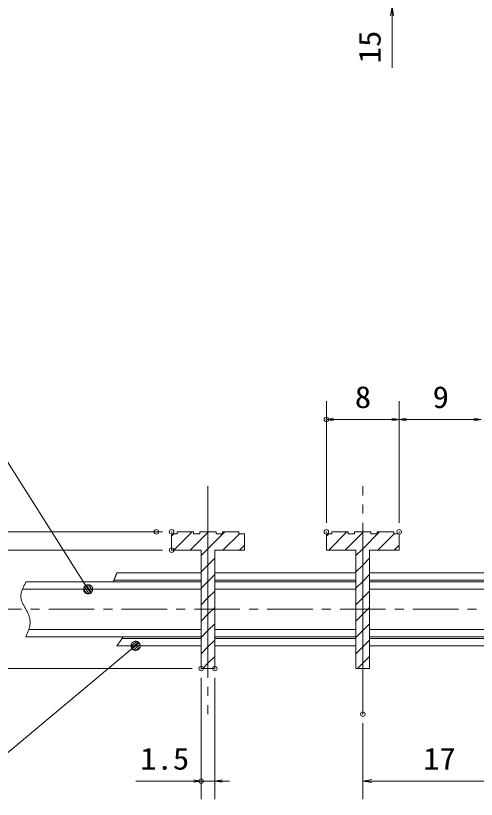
# Model space of a CAD drawing. Units: millimetres, scale not verified. Extents: x -1050 to 1050, y -742 to 742.
# Drawn here: x -771.1 to -518.1, y -423.1 to 7 of the extents above; entities that cross this region are included whole.
import ezdxf
from ezdxf.enums import TextEntityAlignment as Align

# ---------------------------------------------------------------- set-up
doc = ezdxf.new("R2010")
doc.units = ezdxf.units.MM
doc.header["$LTSCALE"] = 5
doc.header["$PDMODE"] = 32
doc.header["$PDSIZE"] = 2.5
doc.linetypes.add('CHAIN1', pattern=[8, 5, -1, 1, -1])
doc.linetypes.add('DOUBLE_CHAIN1', pattern=[8.8, 5, -1, 0.6, -0.6, 0.6, -1])
for name, color, linetype, lineweight in [('0-1_寸法注釈', 2, 'Continuous', 9), ('0-2_ハッチング', 4, 'Continuous', 9), ('0-3_想像線', 134, 'DOUBLE_CHAIN1', 9), ('0-4_0', 2, 'Continuous', 9), ('0-5_DEFPOINTS', 134, 'Continuous', 9), ('0-7_蓋', 5, 'Continuous', 9), ('0-9_中心線', 6, 'CHAIN1', 9)]:
    doc.layers.add(name, color=color, linetype=linetype, lineweight=lineweight)
doc.styles.add('ＭＳ ゴシック', font='')
doc.styles.get('ＭＳ ゴシック').set_extended_font_data('MS Gothic')

# ---------------------------------------------------------------- blocks, each defined once
blk = doc.blocks.new('_OPEN')
at = {"layer": '0-4_0'}
blk.add_line((0, 0), (-5, 0), dxfattribs=at)
blk.add_lwpolyline([(-5, 0.833), (0, 0), (-5, -0.833)], dxfattribs=at)
blk = doc.blocks.new('_Dot')
at = {"layer": '0-4_0'}
for p, q in [((-2.5, 0), (-5, 0)), ((2.445, 0.5), (-2.445, 0.5)), ((1.997, 1.5), (-1.997, 1.5)), ((2.289, -0.995), (-2.289, -0.995)), ((1.499, -1.995), (-1.499, -1.995))]:
    blk.add_line(p, q, dxfattribs=at)
for points in [[(2.5, 0), (2.48, 0.313), (2.421, 0.622), (2.324, 0.92), (2.191, 1.204), (2.023, 1.469), (1.822, 1.711), (1.594, 1.926), (1.34, 2.111), (1.064, 2.262), (0.773, 2.378), (0.468, 2.456), (0.157, 2.495), (-0.157, 2.495), (-0.468, 2.456), (-0.773, 2.378), (-1.064, 2.262), (-1.34, 2.111), (-1.594, 1.926), (-1.822, 1.711), (-2.023, 1.469), (-2.191, 1.204), (-2.324, 0.92), (-2.421, 0.622), (-2.48, 0.313), (-2.5, 0), (0, 0)], [(-2.5, 0), (-2.48, -0.313), (-2.421, -0.622), (-2.324, -0.92), (-2.191, -1.204), (-2.023, -1.469), (-1.822, -1.711), (-1.594, -1.926), (-1.34, -2.111), (-1.064, -2.262), (-0.773, -2.378), (-0.468, -2.456), (-0.157, -2.495), (0.157, -2.495), (0.468, -2.456), (0.773, -2.378), (1.064, -2.262), (1.34, -2.111), (1.594, -1.926), (1.822, -1.711), (2.023, -1.469), (2.191, -1.204), (2.324, -0.92), (2.421, -0.622), (2.48, -0.313), (2.5, 0), (0, 0)]]:
    blk.add_lwpolyline(points, close=True, dxfattribs=at)

msp = doc.modelspace()

# ---------------------------------------------------------------- linework, layer by layer
at = {"layer": '0-1_寸法注釈'}
for p, q in [((-564.353, 6.967), (-564.353, -21.57)), ((-600.45, -271.308), (-600.45, -204.636)), ((-560.45, -271.308), (-560.45, -204.636)), ((-564.45, -214.636), (-596.45, -214.636)), ((-556.45, -214.636), (-519.45, -214.636)), ((-690.45, -276.308), (-823.458, -276.308)), ((-698.783, -276.308), (-791.62, -276.308)), ((-690.45, -286.308), (-791.62, -286.308)), ((-674.2, -351.308), (-823.458, -351.308)), ((-669.2, -356.308), (-669.2, -423.069)), ((-661.7, -356.308), (-661.7, -423.069)), ((-580.45, -381.308), (-580.45, -423.069)), ((-673.2, -413.069), (-705.103, -413.069)), ((-661.7, -413.069), (-669.2, -413.069)), ((-657.7, -413.069), (-653.7, -413.069)), ((-575.45, -413.069), (-500.45, -413.069))]:
    msp.add_line(p, q, dxfattribs=at)
for points in [[(-882.922, -222.031), (-785.732, -222.031), (-731.827, -306.969)], [(-842.622, -402.409), (-781.534, -402.409), (-705.945, -339.443)]]:
    msp.add_lwpolyline(points, dxfattribs=at)
at = {"layer": '0-2_ハッチング'}
for p, q in [((-685.45, -278.627), (-684.131, -277.308)), ((-684.151, -286.308), (-674.151, -276.308)), ((-657.21, -286.308), (-648.21, -277.308)), ((-600.45, -278.627), (-599.131, -277.308)), ((-599.151, -286.308), (-589.151, -276.308)), ((-572.21, -286.308), (-563.21, -277.308)), ((-648.23, -286.308), (-645.45, -283.528)), ((-563.23, -286.308), (-560.45, -283.528)), ((-665.45, -312.508), (-661.7, -308.758)), ((-580.45, -312.508), (-576.7, -308.758)), ((-669.2, -316.258), (-665.45, -312.508)), ((-584.2, -316.258), (-580.45, -312.508)), ((-665.45, -321.489), (-661.7, -317.739)), ((-580.45, -321.489), (-576.7, -317.739)), ((-669.2, -325.239), (-665.45, -321.489)), ((-584.2, -325.239), (-580.45, -321.489)), ((-665.45, -330.469), (-661.7, -326.719)), ((-580.45, -330.469), (-576.7, -326.719)), ((-669.2, -334.219), (-665.45, -330.469)), ((-584.2, -334.219), (-580.45, -330.469)), ((-669.2, -343.199), (-665.45, -339.449)), ((-665.45, -339.449), (-661.7, -335.699)), ((-584.2, -343.199), (-580.45, -339.449)), ((-580.45, -339.449), (-576.7, -335.699))]:
    msp.add_line(p, q, dxfattribs=at)
for points in [[(-665.45, -276.308), (-669.95, -276.308), (-669.95, -277.308), (-673.45, -277.308), (-673.45, -276.308), (-682.45, -276.308), (-682.45, -277.308), (-685.45, -277.308), (-685.45, -286.308), (-669.2, -286.308), (-669.2, -351.308), (-665.45, -351.308)], [(-645.45, -277.308), (-648.45, -277.308), (-648.45, -276.308), (-657.45, -276.308), (-657.45, -277.308), (-660.95, -277.308), (-660.95, -276.308), (-665.45, -276.308), (-665.45, -351.308), (-661.7, -351.308), (-661.7, -286.308), (-645.45, -286.308)], [(-580.45, -276.308), (-584.95, -276.308), (-584.95, -277.308), (-588.45, -277.308), (-588.45, -276.308), (-597.45, -276.308), (-597.45, -277.308), (-600.45, -277.308), (-600.45, -286.308), (-584.2, -286.308), (-584.2, -351.308), (-580.45, -351.308)], [(-560.45, -277.308), (-563.45, -277.308), (-563.45, -276.308), (-572.45, -276.308), (-572.45, -277.308), (-575.95, -277.308), (-575.95, -276.308), (-580.45, -276.308), (-580.45, -351.308), (-576.7, -351.308), (-576.7, -286.308), (-560.45, -286.308)]]:
    msp.add_lwpolyline(points, close=True, dxfattribs=at)
for points in [[(-675.171, -286.308), (-665.45, -276.587), (-665.171, -276.308)], [(-669.2, -289.318), (-665.45, -285.568), (-656.191, -276.308)], [(-590.171, -286.308), (-580.45, -276.587), (-580.171, -276.308)], [(-584.2, -289.318), (-580.45, -285.568), (-571.191, -276.308)], [(-669.2, -298.298), (-665.45, -294.548), (-661.7, -290.798)], [(-584.2, -298.298), (-580.45, -294.548), (-576.7, -290.798)], [(-669.2, -307.278), (-665.45, -303.528), (-661.7, -299.778)], [(-584.2, -307.278), (-580.45, -303.528), (-576.7, -299.778)], [(-668.329, -351.308), (-665.45, -348.43), (-661.7, -344.68)], [(-583.329, -351.308), (-580.45, -348.43), (-576.7, -344.68)]]:
    msp.add_lwpolyline(points, dxfattribs=at)
at = {"layer": '0-3_想像線'}
msp.add_line((-717.352, -303.683), (-717.392, -303.808), dxfattribs=at)
for points in [[(-715.45, -298.808), (-715.503, -298.933), (-715.556, -299.058), (-715.609, -299.182), (-715.662, -299.307), (-715.715, -299.432), (-715.768, -299.556), (-715.821, -299.681), (-715.874, -299.806), (-715.926, -299.931), (-715.978, -300.055), (-716.031, -300.18), (-716.083, -300.305), (-716.134, -300.43), (-716.186, -300.554), (-716.237, -300.679), (-716.288, -300.804), (-716.339, -300.929), (-716.39, -301.054), (-716.44, -301.179), (-716.49, -301.304), (-716.539, -301.429), (-716.588, -301.553), (-716.637, -301.678), (-716.686, -301.803), (-716.734, -301.928), (-716.781, -302.054), (-716.828, -302.179), (-716.875, -302.304), (-716.921, -302.429), (-716.967, -302.554), (-717.012, -302.679), (-717.056, -302.805), (-717.1, -302.93), (-717.144, -303.055), (-717.187, -303.181), (-717.229, -303.306), (-717.271, -303.432), (-717.312, -303.557), (-717.352, -303.683)], [(-765.45, -303.808), (-765.678, -304.246), (-765.905, -304.684), (-766.13, -305.122), (-766.35, -305.559), (-766.564, -305.996), (-766.772, -306.433), (-766.972, -306.869), (-767.162, -307.305), (-767.34, -307.74), (-767.507, -308.174), (-767.66, -308.607), (-767.798, -309.039), (-767.919, -309.47), (-768.022, -309.9), (-768.106, -310.329), (-768.17, -310.757), (-768.212, -311.183), (-768.23, -311.608), (-768.223, -312.031), (-768.191, -312.452), (-768.131, -312.872), (-768.045, -313.29), (-767.936, -313.707), (-767.804, -314.123), (-767.653, -314.538), (-767.484, -314.952), (-767.3, -315.365), (-767.102, -315.778), (-766.893, -316.191), (-766.675, -316.604), (-766.45, -317.018), (-766.22, -317.432), (-765.987, -317.847), (-765.753, -318.262), (-765.521, -318.679), (-765.292, -319.098), (-765.069, -319.517), (-764.851, -319.938), (-764.641, -320.361)], [(-764.641, -320.361), (-764.439, -320.784), (-764.248, -321.209), (-764.067, -321.635), (-763.898, -322.062), (-763.743, -322.49), (-763.602, -322.918), (-763.477, -323.348), (-763.369, -323.779), (-763.279, -324.21), (-763.209, -324.642), (-763.159, -325.074), (-763.131, -325.508), (-763.124, -325.941), (-763.139, -326.376), (-763.173, -326.81), (-763.225, -327.246), (-763.295, -327.681), (-763.382, -328.117), (-763.483, -328.554), (-763.598, -328.99), (-763.726, -329.427), (-763.865, -329.865), (-764.015, -330.302), (-764.174, -330.74), (-764.341, -331.178), (-764.516, -331.616), (-764.696, -332.054), (-764.88, -332.493), (-765.068, -332.931), (-765.258, -333.37), (-765.45, -333.808)], [(-712.1, -333.808), (-712.169, -333.933), (-712.239, -334.058), (-712.311, -334.182), (-712.383, -334.307), (-712.456, -334.432), (-712.531, -334.556), (-712.606, -334.681), (-712.682, -334.806), (-712.759, -334.931), (-712.838, -335.056), (-712.916, -335.18), (-712.996, -335.305), (-713.077, -335.43), (-713.158, -335.555), (-713.24, -335.68), (-713.323, -335.805), (-713.406, -335.93), (-713.491, -336.055), (-713.575, -336.18), (-713.661, -336.305), (-713.747, -336.43), (-713.833, -336.555), (-713.92, -336.68), (-714.008, -336.806), (-714.096, -336.931), (-714.184, -337.056), (-714.273, -337.181), (-714.362, -337.306), (-714.451, -337.431), (-714.541, -337.556), (-714.631, -337.682), (-714.721, -337.807), (-714.812, -337.932), (-714.903, -338.057), (-714.994, -338.182), (-715.085, -338.308), (-715.176, -338.433), (-715.267, -338.558), (-715.359, -338.683)], [(-715.359, -338.683), (-715.45, -338.808), (-715.45, -338.808)]]:
    msp.add_lwpolyline(points, dxfattribs=at)
at = {"layer": '0-5_DEFPOINTS'}
for p in [(-600.45, -214.636), (-693.783, -276.308), (-685.45, -276.308), (-600.45, -276.308), (-560.45, -276.308), (-685.45, -286.308), (-669.2, -351.308), (-661.7, -351.308), (-580.45, -376.308), (-669.2, -413.069)]:
    msp.add_point(p, dxfattribs=at)
at = {"layer": '0-7_蓋'}
for p, q in [((-685.45, -277.308), (-682.45, -277.308)), ((-685.45, -286.308), (-685.45, -277.308)), ((-682.45, -276.308), (-682.45, -277.308)), ((-682.45, -276.308), (-673.45, -276.308)), ((-673.45, -276.308), (-673.45, -277.308)), ((-673.45, -277.308), (-669.95, -277.308)), ((-669.95, -276.308), (-669.95, -277.308)), ((-660.95, -277.308), (-657.45, -277.308)), ((-657.45, -276.308), (-648.45, -276.308)), ((-657.45, -277.308), (-657.45, -276.308)), ((-648.45, -276.308), (-648.45, -277.308)), ((-648.45, -277.308), (-645.45, -277.308)), ((-645.45, -286.308), (-645.45, -277.308)), ((-600.45, -277.308), (-597.45, -277.308)), ((-600.45, -286.308), (-600.45, -277.308)), ((-597.45, -276.308), (-597.45, -277.308)), ((-597.45, -276.308), (-588.45, -276.308)), ((-588.45, -276.308), (-588.45, -277.308)), ((-588.45, -277.308), (-584.95, -277.308)), ((-584.95, -276.308), (-584.95, -277.308)), ((-575.95, -277.308), (-572.45, -277.308)), ((-572.45, -276.308), (-563.45, -276.308)), ((-572.45, -277.308), (-572.45, -276.308)), ((-563.45, -276.308), (-563.45, -277.308)), ((-563.45, -277.308), (-560.45, -277.308)), ((-560.45, -286.308), (-560.45, -277.308)), ((-685.45, -286.308), (-669.2, -286.308)), ((-669.2, -351.308), (-669.2, -286.308)), ((-661.7, -286.308), (-661.7, -351.308)), ((-661.7, -286.308), (-645.45, -286.308)), ((-600.45, -286.308), (-584.2, -286.308)), ((-584.2, -351.308), (-584.2, -286.308)), ((-576.7, -286.308), (-576.7, -351.308)), ((-576.7, -286.308), (-560.45, -286.308)), ((-715.45, -298.808), (-669.2, -298.808)), ((-661.7, -298.808), (-584.2, -298.808)), ((-576.7, -298.808), (-499.2, -298.808)), ((-765.45, -303.808), (-669.2, -303.808)), ((-717.058, -302.808), (-669.2, -302.808)), ((-661.7, -302.808), (-584.2, -302.808)), ((-661.7, -303.808), (-584.2, -303.808)), ((-576.7, -302.808), (-499.2, -302.808)), ((-576.7, -303.808), (-499.2, -303.808)), ((-767.368, -307.808), (-669.2, -307.808)), ((-661.7, -307.808), (-584.2, -307.808)), ((-576.7, -307.808), (-499.2, -307.808)), ((-763.847, -329.808), (-669.2, -329.808)), ((-661.7, -329.808), (-584.2, -329.808)), ((-576.7, -329.808), (-499.2, -329.808)), ((-765.45, -333.808), (-669.2, -333.808)), ((-712.684, -334.808), (-669.2, -334.808)), ((-661.7, -333.808), (-584.2, -333.808)), ((-661.7, -334.808), (-584.2, -334.808)), ((-576.7, -333.808), (-499.2, -333.808)), ((-576.7, -334.808), (-499.2, -334.808)), ((-715.45, -338.808), (-669.2, -338.808)), ((-661.7, -338.808), (-584.2, -338.808)), ((-576.7, -338.808), (-499.2, -338.808)), ((-669.2, -351.308), (-661.7, -351.308)), ((-584.2, -351.308), (-576.7, -351.308))]:
    msp.add_line(p, q, dxfattribs=at)
for points in [[(-669.95, -276.308), (-660.95, -276.308), (-660.95, -277.308)], [(-584.95, -276.308), (-575.95, -276.308), (-575.95, -277.308)]]:
    msp.add_lwpolyline(points, dxfattribs=at)
at = {"layer": '0-9_中心線'}
for p, q in [((-665.45, -251.308), (-665.45, -376.308)), ((-580.45, -376.308), (-580.45, -251.308)), ((-792.921, -318.808), (-186.852, -318.808))]:
    msp.add_line(p, q, dxfattribs=at)

# ---------------------------------------------------------------- block references
at = {"layer": '0-1_寸法注釈'}
for name, p, rotation in [('_OPEN', (-564.353, 11.967), 90), ('_Dot', (-731.284, -307.808), 302.87944), ('_Dot', (-705.173, -338.808), 39.42439), ('_OPEN', (-580.45, -413.069), 180)]:
    msp.add_blockref(name, p, dxfattribs=dict(at, rotation=rotation))
at = {"layer": '0-1_寸法注釈', "xscale": 0.8, "yscale": 0.8, "rotation": 180}
for p in [(-600.45, -214.636), (-560.45, -214.636), (-661.7, -413.069)]:
    msp.add_blockref('_OPEN', p, dxfattribs=at)
at = {"layer": '0-1_寸法注釈', "xscale": 0.8, "yscale": 0.8}
for p in [(-560.45, -214.636), (-515.45, -214.636), (-669.2, -413.069)]:
    msp.add_blockref('_OPEN', p, dxfattribs=at)

# ---------------------------------------------------------------- texts
at = {"layer": '0-1_寸法注釈', "color": 7, "style": 'ＭＳ ゴシック', "width": 1.1}
msp.add_text('15', height=12.02, rotation=90, dxfattribs=at).set_placement((-567.04, -19.19), align=Align.BOTTOM_LEFT)
for s, p in [('8', (-584.817, -211.949)), ('9', (-542.098, -211.949)), ('1.5', (-702.723, -410.382)), ('17', (-547.338, -410.382))]:
    msp.add_text(s, height=12.02, dxfattribs=at).set_placement(p, align=Align.BOTTOM_LEFT)

doc.saveas('drawing.dxf')
